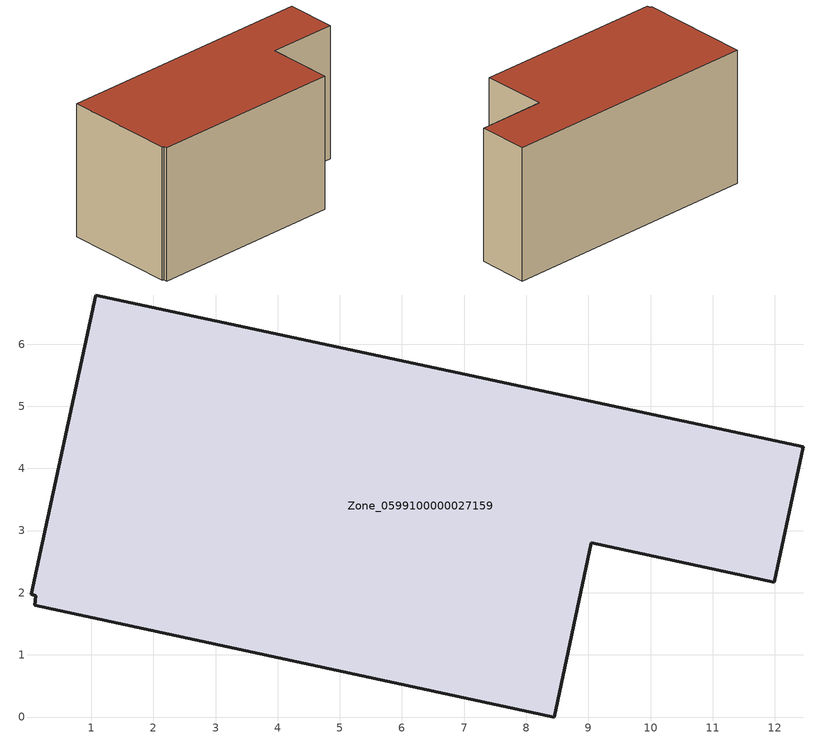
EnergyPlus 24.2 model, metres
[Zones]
Zone_0599100000027159
 floor ground (C_G): 0.11,1.96 0.03,1.97 1.07,6.79 12.46,4.35 11.99,2.17 9.05,2.8 8.45,0 0.09,1.8 z0
 wall outside (C_F): 12.46,4.35 1.07,6.79 0.03,1.97 0.11,1.96 0.09,1.8 8.45,0 9.05,2.8 11.99,2.17 12.46,4.35 z0:5.97
 roof outside (C_R): 0.11,1.96 0.09,1.8 8.45,0 9.05,2.8 11.99,2.17 12.46,4.35 1.07,6.79 0.03,1.97 z5.97
[BUILDING]
Pand.0599100000027159: North Axis=0; Terrain=City; Loads Convergence Tolerance Value=0.04; Temperature Convergence Tolerance Value=0.4; Solar Distribution=FullExterior; Maximum Number of Warmup Days=25; Minimum Number of Warmup Days=1
[Site:Location]
Rotterdam.The.Hague.AP_ZH_NLD Design_Conditions: Latitude=51.96; Longitude=4.45; Time Zone=1; Elevation=-4.5
[SITE:GROUNDTEMPERATURE:BUILDINGSURFACE]
18, 18, 18, 18, 18, 18, 18, 18, 18, 18, 18, 18
[MATERIAL] Thermal Absorptance=0.9; Solar Absorptance=0.7; Visible Absorptance=0.7
Name | Roughness | Thickness | Conductivity | Density | Specific Heat
G.TI.1975-1991 | MediumSmooth | 0.15 | 0.288461 | 540 | 1210
F.TI.1975-1991 | Rough | 0.3 | 0.230769 | 1920 | 840
R.TI.1975-1991 | MediumRough | 0.2 | 0.153846 | 1500 | 1000
[CONSTRUCTION]
C_G: G.TI.1975-1991
C_F: F.TI.1975-1991
C_R: R.TI.1975-1991
[ZONE]
Zone_0599100000027159: Type=1; Multiplier=1; Ceiling Height=Autocalculate; Volume=Autocalculate; Floor Area=autocalculate; Part of Total Floor Area=Yes
[ZONEINFILTRATION:DESIGNFLOWRATE]
Infil_Zone_0599100000027159: Zone or ZoneList or Space or SpaceList=Zone_0599100000027159; Schedule=AlwaysOn; Design Flow Rate Calculation Method=Flow/Area; Flow Rate per Floor Area=0.003; Constant Term Coefficient=1; Temperature Term Coefficient=0; Velocity Term Coefficient=0; Velocity Squared Term Coefficient=0
[HVACTEMPLATE:ZONE:IDEALLOADSAIRSYSTEM]
Zone_0599100000027159: Maximum Heating Supply Air Temperature=50; Minimum Cooling Supply Air Temperature=13; Maximum Heating Supply Air Humidity Ratio=0.0156; Minimum Cooling Supply Air Humidity Ratio=0.0077; Heating Limit=NoLimit; Cooling Limit=NoLimit; Dehumidification Control Type=ConstantSensibleHeatRatio; Cooling Sensible Heat Ratio=0.7; Dehumidification Setpoint=60; Humidification Control Type=None; Humidification Setpoint=30; Outdoor Air Method=None; Outdoor Air Flow Rate per Person=0.00944; Outdoor Air Flow Rate per Zone Floor Area=0; Outdoor Air Flow Rate per Zone=0; Demand Controlled Ventilation Type=None; Outdoor Air Economizer Type=NoEconomizer; Heat Recovery Type=None; Sensible Heat Recovery Effectiveness=0.7; Latent Heat Recovery Effectiveness=0.65
[ZONECONTROL:THERMOSTAT]
ThermostatControl_Zone_0599100000027159: Zone or ZoneList=Zone_0599100000027159; Control Type Schedule=DualSetpointControlType; Control 1=Thermostat_Zone_0599100000027159; Temperature Difference Between Cutout And Setpoint=0
[THERMOSTATSETPOINT:DUALSETPOINT]
Thermostat_Zone_0599100000027159: Heating Setpoint Temperature Schedule=HeatingSetpoint_Zone_0599100000027159; Cooling Setpoint Temperature Schedule=CoolingSetpoint_Zone_0599100000027159
[SCHEDULE:COMPACT]
HeatingSetpoint_Zone_0599100000027159: Through: 12/31, For: AllDays, Until: 24:00, 21
CoolingSetpoint_Zone_0599100000027159: Through: 12/31, For: AllDays, Until: 24:00, 24
DualSetpointControlType: Through: 12/31, For: AllDays, Until: 24:00, 4
AlwaysOn: Through: 12/31, For: AllDays, Until: 24:00, 1
